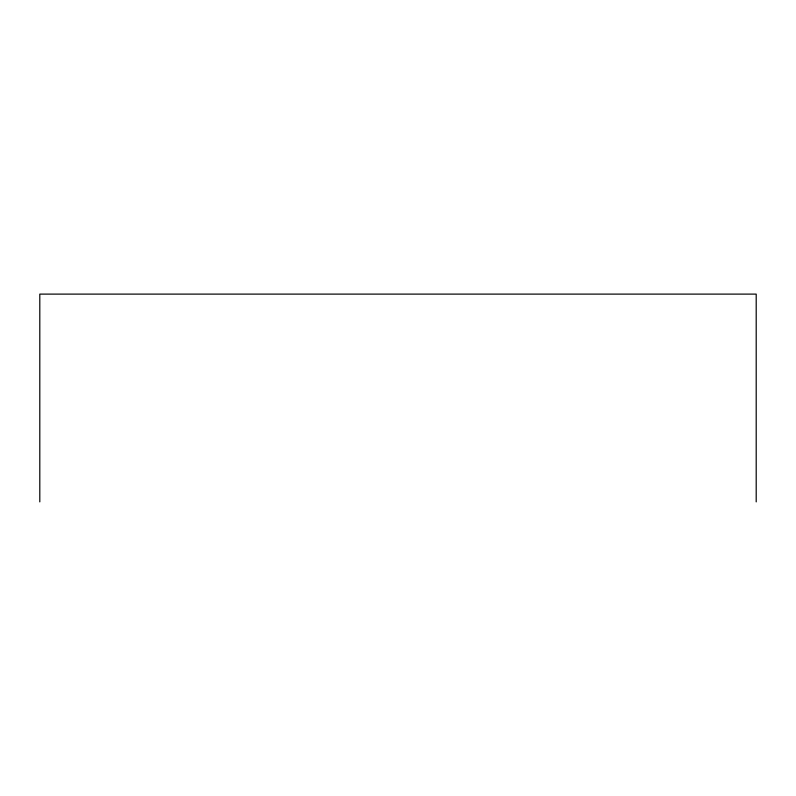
<?xml version="1.0" encoding="UTF-8"?>
<svg xmlns="http://www.w3.org/2000/svg" width="796" height="796" viewBox="0 0 796 796"><rect width="100%" height="100%" fill="white"/><g stroke="black" fill="none" stroke-linecap="round" stroke-linejoin="round"><path stroke-width="1.19" d="M756.2 501.888L756.2 294.112L39.8 294.112L39.8 501.888"/></g></svg>
